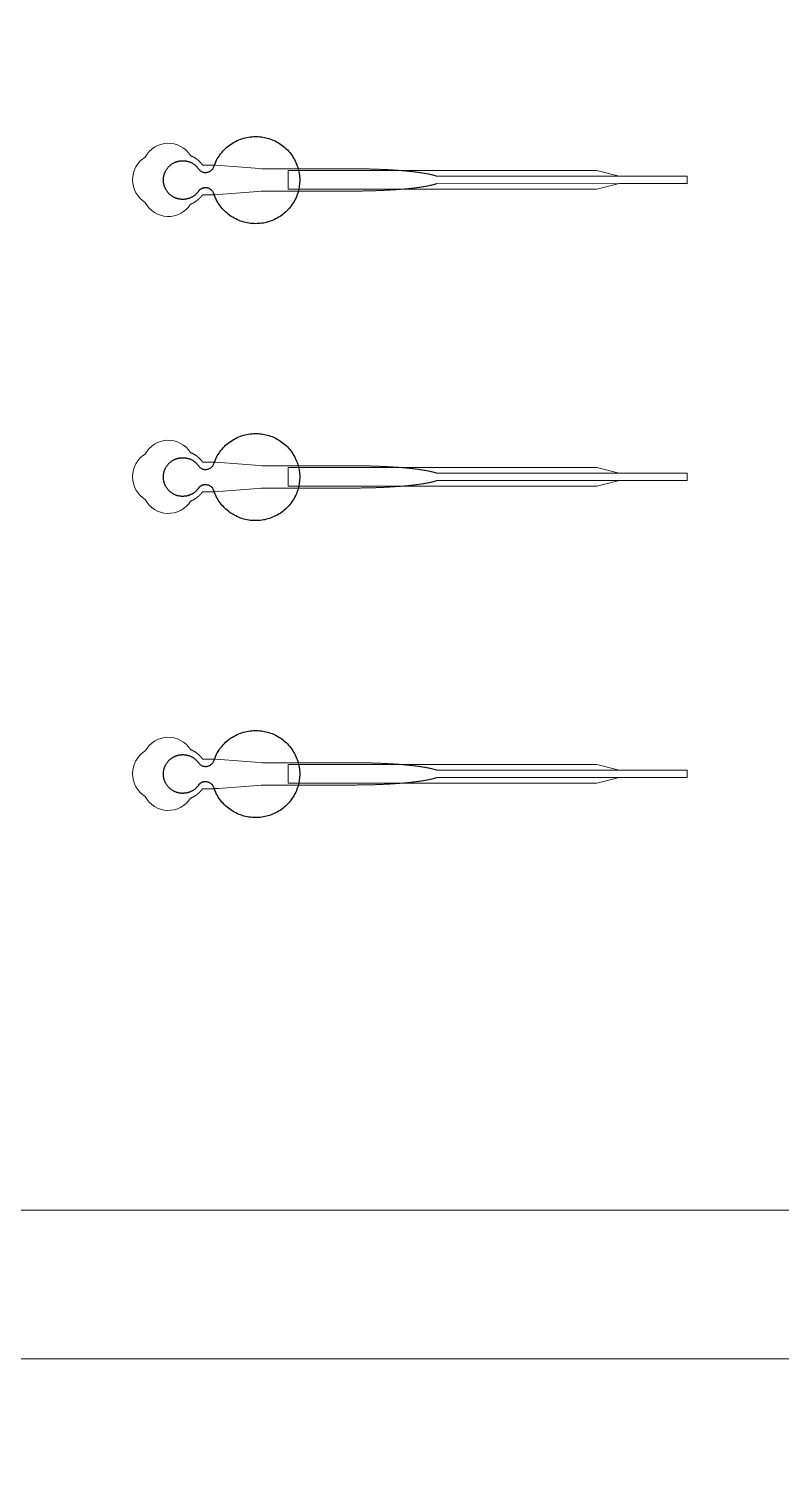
# Model space of a CAD drawing. Header units: inches. Extents: x -52997 to 52003, y -52254 to 52746.
# Drawn here: x 16729 to 21799, y -20643 to -10988 of the extents above; entities that cross this region are included whole.
import ezdxf

# ---------------------------------------------------------------- set-up
doc = ezdxf.new("R2010")
doc.units = ezdxf.units.IN
doc.header["$MEASUREMENT"] = 0
doc.layers.add('1', color=1, linetype='Continuous')
doc.layers.add('2', color=140, linetype='Continuous', lineweight=0)
doc.layers.add('3', color=90, linetype='Continuous', lineweight=0)

msp = doc.modelspace()

# ---------------------------------------------------------------- linework, layer by layer
at = {"layer": '1'}
for points in [[(-16283.4, -47485.7), (0, -47485.7), (16283.4, -47485.7, 5.999107)], [(-16250, -47285.7), (0, -47285.7), (16250, -47285.7, 5.986812)], [(-13685.8, -45485.7), (0, -45485.7), (13685.8, -45485.7, 6.794322)]]:
    msp.add_lwpolyline(points, format="xyb", close=True, dxfattribs=at)
msp.add_circle((-497.2, 245.8), 52500, dxfattribs=at)
for points in [[(17876.2, -12078.6), (17898.4, -12055.5), (17930.1, -12060.7), (17961.7, -12065.9), (17975.3, -12094.9), (18050.8, -12335.8), (18302.8, -12298.1), (18554.8, -12260.4), (18554.9, -12008.3), (18555, -11756.1), (18303.1, -11718.2), (18051.1, -11680.3), (17975.4, -11921.1), (17962.2, -11949.6), (17931.4, -11955.3), (17900.5, -11961.1), (17877.9, -11939.3), (17826.6, -11855.9), (17732.2, -11882), (17637.8, -11908.1), (17636.6, -12006), (17635.4, -12104), (17729.1, -12132.4), (17822.9, -12160.8), (17876.2, -12078.6)], [(17876.2, -14078.6), (17898.4, -14055.5), (17930.1, -14060.7), (17961.7, -14065.9), (17975.3, -14094.9), (18050.8, -14335.8), (18302.8, -14298.1), (18554.8, -14260.4), (18554.9, -14008.3), (18555, -13756.1), (18303.1, -13718.2), (18051.1, -13680.3), (17975.4, -13921.1), (17962.2, -13949.6), (17931.4, -13955.3), (17900.5, -13961.1), (17877.9, -13939.3), (17826.6, -13855.9), (17732.2, -13882), (17637.8, -13908.1), (17636.6, -14006), (17635.4, -14104), (17729.1, -14132.4), (17822.9, -14160.8), (17876.2, -14078.6)], [(17876.2, -16078.6), (17898.4, -16055.5), (17930.1, -16060.7), (17961.7, -16065.9), (17975.3, -16094.9), (18050.8, -16335.8), (18302.8, -16298.1), (18554.8, -16260.4), (18554.9, -16008.3), (18555, -15756.1), (18303.1, -15718.2), (18051.1, -15680.3), (17975.4, -15921.1), (17962.2, -15949.6), (17931.4, -15955.3), (17900.5, -15961.1), (17877.9, -15939.3), (17826.6, -15855.9), (17732.2, -15882), (17637.8, -15908.1), (17636.6, -16006), (17635.4, -16104), (17729.1, -16132.4), (17822.9, -16160.8), (17876.2, -16078.6)]]:
    msp.add_rational_spline(points, [1, 0.884783429184, 1, 0.884783429184, 1, 0.758252289935, 1, 0.758252289935, 1, 0.758252289935, 1, 0.758252289935, 1, 0.888941908896, 1, 0.888941908896, 1, 0.79946124759, 1, 0.79946124759, 1, 0.79946124759, 1, 0.79946124759, 1], degree=2, knots=[0, 0, 0, 0.969535, 0.969535, 1.939069, 1.939069, 3.359405, 3.359405, 4.779741, 4.779741, 6.200078, 6.200078, 7.620414, 7.620414, 8.571947, 8.571947, 9.52348, 9.52348, 10.812277, 10.812277, 12.101074, 12.101074, 13.389871, 13.389871, 14.678668, 14.678668, 14.678668], dxfattribs=at)
at = {"layer": '2'}
for points in [[(-16283.4, -47485.7), (0, -47485.7), (16283.4, -47485.7, 5.999107)], [(-16250, -47285.7), (0, -47285.7), (16250, -47285.7, 5.986812)], [(-13685.8, -45485.7), (0, -45485.7), (13685.8, -45485.7, 6.794322)], [(17819, -12170.4), (17819.3, -12170.3), (17820.2, -12170), (17821, -12169.7), (17821.8, -12169.3), (17822.7, -12169), (17823.5, -12168.6), (17824.4, -12168.3), (17825.2, -12167.9), (17826.1, -12167.5), (17826.9, -12167.2), (17827.8, -12166.8), (17828.7, -12166.4), (17829.5, -12166), (17830.4, -12165.6), (17831.2, -12165.2), (17832.1, -12164.8), (17832.9, -12164.4), (17833.8, -12163.9), (17834.7, -12163.5), (17835.5, -12163.1), (17836.4, -12162.6), (17837.2, -12162.2), (17838.1, -12161.7), (17838.9, -12161.3), (17839.8, -12160.8), (17840.7, -12160.3), (17841.5, -12159.9), (17842.4, -12159.4), (17843.2, -12158.9), (17844.1, -12158.4), (17844.9, -12157.9), (17845.8, -12157.4), (17846.6, -12156.9), (17847.5, -12156.4), (17848.3, -12155.8), (17849.2, -12155.3), (17850, -12154.8), (17850.9, -12154.2), (17851.7, -12153.7), (17852.6, -12153.1), (17853.4, -12152.6), (17854.2, -12152), (17855.1, -12151.4), (17855.9, -12150.9), (17856.7, -12150.3), (17857.6, -12149.7), (17858.4, -12149.1), (17859.2, -12148.5), (17860, -12147.9), (17860.9, -12147.3), (17861.7, -12146.7), (17862.5, -12146.1), (17863.3, -12145.5), (17864.1, -12144.8), (17864.9, -12144.2), (17865.7, -12143.6), (17866.5, -12142.9), (17867.3, -12142.3), (17868.1, -12141.7), (17868.9, -12141), (17869.7, -12140.4), (17870.5, -12139.7), (17871.2, -12139), (17872, -12138.4), (17872.8, -12137.7), (17873.5, -12137), (17874.3, -12136.3), (17875.1, -12135.7), (17875.8, -12135), (17876.6, -12134.3), (17877.3, -12133.6), (17878, -12132.9), (17878.8, -12132.2), (17879.5, -12131.5), (17880.2, -12130.8), (17880.9, -12130.1), (17881.7, -12129.3), (17882.4, -12128.6), (17883.1, -12127.9), (17883.8, -12127.2), (17884.5, -12126.4), (17885.2, -12125.7), (17885.8, -12125), (17886.5, -12124.3), (17887.2, -12123.5), (17887.9, -12122.8), (17888.5, -12122), (17889.2, -12121.3), (17889.8, -12120.5), (17890.5, -12119.8), (17891.1, -12119), (17891.7, -12118.3), (17892.4, -12117.5), (17893, -12116.8), (17893.6, -12116), (17894.2, -12115.3), (17894.8, -12114.5), (17895.4, -12113.7), (17896, -12113), (17896.6, -12112.2), (17897.2, -12111.4), (17897.7, -12110.7), (17898.3, -12109.9), (17898.9, -12109.1), (17899.4, -12108.4), (17900, -12107.6), (17900.5, -12106.8), (17944.1, -12106.8), (17965.9, -12106.8), (17976.8, -12106.8), (17979.5, -12106.8), (17980.9, -12106.8), (17980.9, -12106.8), (17980.9, -12106.8), (17980.9, -12106.8), (17980.9, -12106.8), (17981, -12106.8), (17981.1, -12106.8), (17981.4, -12106.8), (17982.1, -12106.7), (17983.5, -12106.6), (17986.2, -12106.4), (18008.3, -12104.7), (18185, -12091.2), (18273.3, -12084.4), (18295.4, -12082.7), (18306.4, -12081.9), (18306.7, -12081.8), (18306.8, -12081.8), (18306.9, -12081.8), (18306.9, -12081.8), (18307, -12081.8), (18307.4, -12081.8), (18567.9, -12081.8), (18574.2, -12081.8), (18586.7, -12081.8), (18687.2, -12081.8), (18888.3, -12081.8), (18900.8, -12081.8), (18907.1, -12081.8), (18910.2, -12081.8), (18911.8, -12081.8), (18912.2, -12081.8), (18912.4, -12081.8), (18912.5, -12081.8), (18912.6, -12081.8), (18912.6, -12081.8), (18912.6, -12081.8), (18913.2, -12081.8), (18917.8, -12081.8), (18922.4, -12081.8), (18927, -12081.8), (18931.6, -12081.8), (18936.3, -12081.8), (18940.9, -12081.7), (18945.6, -12081.7), (18950.3, -12081.7), (18954.9, -12081.6), (18959.6, -12081.6), (18964.4, -12081.6), (18969.1, -12081.5), (18973.8, -12081.4), (18978.6, -12081.4), (18983.3, -12081.3), (18988.1, -12081.2), (18992.8, -12081.2), (18997.6, -12081.1), (19002.4, -12081), (19007.2, -12080.9), (19012, -12080.8), (19016.8, -12080.7), (19021.6, -12080.6), (19026.4, -12080.5), (19031.2, -12080.3), (19036, -12080.2), (19040.9, -12080.1), (19045.7, -12080), (19050.5, -12079.8), (19055.4, -12079.7), (19060.2, -12079.5), (19065, -12079.4), (19069.8, -12079.2), (19074.7, -12079), (19079.5, -12078.9), (19084.3, -12078.7), (19089.2, -12078.5), (19094, -12078.3), (19098.8, -12078.1), (19103.6, -12077.9), (19108.5, -12077.7), (19113.3, -12077.5), (19118.1, -12077.3), (19122.9, -12077.1), (19127.7, -12076.8), (19132.4, -12076.6), (19137.2, -12076.4), (19142, -12076.1), (19146.8, -12075.9), (19151.5, -12075.6), (19156.2, -12075.4), (19161, -12075.1), (19165.7, -12074.8), (19170.4, -12074.6), (19175.1, -12074.3), (19179.8, -12074), (19184.4, -12073.7), (19189.1, -12073.4), (19193.7, -12073.1), (19198.4, -12072.8), (19203, -12072.5), (19207.6, -12072.1), (19212.1, -12071.8), (19214.4, -12071.6), (19216.7, -12071.5), (19219, -12071.3), (19221.2, -12071.1), (19223.5, -12071), (19225.7, -12070.8), (19228, -12070.6), (19230.2, -12070.5), (19232.5, -12070.3), (19234.7, -12070.1), (19236.9, -12069.9), (19239.2, -12069.7), (19241.4, -12069.6), (19243.6, -12069.4), (19245.8, -12069.2), (19248, -12069), (19250.2, -12068.8), (19252.4, -12068.6), (19254.6, -12068.5), (19256.8, -12068.3), (19258.9, -12068.1), (19261.1, -12067.9), (19263.3, -12067.7), (19265.4, -12067.5), (19267.6, -12067.3), (19269.7, -12067.1), (19271.9, -12066.9), (19274, -12066.7), (19276.1, -12066.5), (19278.2, -12066.3), (19280.4, -12066.1), (19282.5, -12065.9), (19284.6, -12065.7), (19286.6, -12065.5), (19288.7, -12065.3), (19290.8, -12065.1), (19292.9, -12064.8), (19294.9, -12064.6), (19297, -12064.4), (19299.1, -12064.2), (19301.1, -12064), (19303.1, -12063.8), (19305.2, -12063.5), (19307.2, -12063.3), (19309.2, -12063.1), (19311.2, -12062.9), (19313.2, -12062.7), (19315.2, -12062.4), (19317.2, -12062.2), (19319.1, -12062), (19321.1, -12061.8), (19323, -12061.5), (19325, -12061.3), (19326.9, -12061.1), (19328.9, -12060.8), (19330.8, -12060.6), (19332.7, -12060.4), (19334.6, -12060.1), (19336.5, -12059.9), (19338.4, -12059.7), (19340.3, -12059.4), (19342.2, -12059.2), (19344, -12058.9), (19345.9, -12058.7), (19347.7, -12058.5), (19349.6, -12058.2), (19351.4, -12058), (19353.2, -12057.7), (19355, -12057.5), (19356.8, -12057.2), (19358.6, -12057), (19360.4, -12056.7), (19362.2, -12056.5), (19364, -12056.2), (19365.7, -12056), (19367.5, -12055.7), (19369.2, -12055.5), (19370.9, -12055.2), (19372.7, -12055), (19374.4, -12054.7), (19376.1, -12054.5), (19377.8, -12054.2), (19379.4, -12053.9), (19381.1, -12053.7), (19382.8, -12053.4), (19384.4, -12053.2), (19386.1, -12052.9), (19387.7, -12052.6), (19389.3, -12052.4), (19390.9, -12052.1), (19392.5, -12051.8), (19394.1, -12051.6), (19395.7, -12051.3), (19397.3, -12051), (19398.9, -12050.8), (19400.4, -12050.5), (19402, -12050.2), (19403.5, -12050), (19405, -12049.7), (19406.5, -12049.4), (19408, -12049.1), (19409.5, -12048.9), (19411, -12048.6), (19412.5, -12048.3), (19413.9, -12048), (19415.4, -12047.8), (19416.8, -12047.5), (19418.2, -12047.2), (19419.7, -12046.9), (19421.1, -12046.6), (19422.5, -12046.4), (19423.9, -12046.1), (19425.2, -12045.8), (19426.6, -12045.5), (19428, -12045.2), (19429.3, -12044.9), (19430.6, -12044.7), (19432, -12044.4), (19433.3, -12044.1), (19434.6, -12043.8), (19435.9, -12043.5), (19437.1, -12043.2), (19438.4, -12043), (19439.7, -12042.7), (19440.9, -12042.4), (19442.2, -12042.1), (19443.4, -12041.8), (19444.6, -12041.5), (19445.8, -12041.2), (19447, -12040.9), (19448.2, -12040.6), (19449.3, -12040.3), (19450.5, -12040.1), (19451.6, -12039.8), (19452.8, -12039.5), (19453.9, -12039.2), (19455, -12038.9), (19456.1, -12038.6), (19457.2, -12038.3), (19458.3, -12038), (19459.4, -12037.7), (19460.4, -12037.4), (19461.5, -12037.1), (19462.5, -12036.8), (19463.6, -12036.5), (19464.6, -12036.2), (19465.6, -12035.9), (19466.6, -12035.6), (19467.6, -12035.3), (19468.5, -12035), (19469.5, -12034.7), (19470.4, -12034.4), (19471.4, -12034.1), (19472.3, -12033.8), (19473.2, -12033.5), (19474.1, -12033.2), (19475, -12032.9), (19475.9, -12032.6), (19476.8, -12032.3), (19478.2, -12031.9), (21163.8, -12032), (21163.8, -11981.8), (19478.3, -11981.8), (19478, -11981.7), (19477.1, -11981.4), (19476.3, -11981.1), (19475.4, -11980.8), (19474.5, -11980.5), (19473.6, -11980.2), (19472.7, -11979.9), (19471.7, -11979.6), (19470.8, -11979.3), (19469.8, -11979), (19468.9, -11978.7), (19467.9, -11978.4), (19466.9, -11978.1), (19465.9, -11977.8), (19464.9, -11977.5), (19463.9, -11977.2), (19462.9, -11976.9), (19461.8, -11976.6), (19460.8, -11976.3), (19459.7, -11976.1), (19458.7, -11975.8), (19457.6, -11975.5), (19456.5, -11975.2), (19455.4, -11974.9), (19454.3, -11974.6), (19453.1, -11974.3), (19452, -11974), (19450.9, -11973.7), (19449.7, -11973.4), (19448.5, -11973.1), (19447.3, -11972.8), (19446.2, -11972.5), (19444.9, -11972.2), (19443.7, -11971.9), (19442.5, -11971.7), (19441.3, -11971.4), (19440, -11971.1), (19438.8, -11970.8), (19437.5, -11970.5), (19436.2, -11970.2), (19434.9, -11969.9), (19433.6, -11969.6), (19432.3, -11969.4), (19431, -11969.1), (19429.7, -11968.8), (19428.3, -11968.5), (19427, -11968.2), (19425.6, -11967.9), (19424.2, -11967.7), (19422.8, -11967.4), (19421.4, -11967.1), (19420, -11966.8), (19418.6, -11966.5), (19417.2, -11966.3), (19415.7, -11966), (19414.3, -11965.7), (19412.8, -11965.4), (19411.4, -11965.1), (19409.9, -11964.9), (19408.4, -11964.6), (19406.9, -11964.3), (19405.4, -11964), (19403.8, -11963.8), (19402.3, -11963.5), (19400.8, -11963.2), (19399.2, -11963), (19397.7, -11962.7), (19396.1, -11962.4), (19394.5, -11962.2), (19392.9, -11961.9), (19391.3, -11961.6), (19389.7, -11961.4), (19388.1, -11961.1), (19386.4, -11960.8), (19384.8, -11960.6), (19383.1, -11960.3), (19381.5, -11960), (19379.8, -11959.8), (19378.1, -11959.5), (19376.4, -11959.3), (19374.7, -11959), (19373, -11958.7), (19371.3, -11958.5), (19369.6, -11958.2), (19367.8, -11958), (19366.1, -11957.7), (19364.3, -11957.5), (19362.6, -11957.2), (19360.8, -11957), (19359, -11956.7), (19357.2, -11956.5), (19355.4, -11956.2), (19353.6, -11956), (19351.8, -11955.7), (19349.9, -11955.5), (19348.1, -11955.2), (19346.3, -11955), (19344.4, -11954.8), (19342.5, -11954.5), (19340.7, -11954.3), (19338.8, -11954), (19336.9, -11953.8), (19335, -11953.6), (19333.1, -11953.3), (19331.2, -11953.1), (19329.3, -11952.9), (19327.3, -11952.6), (19325.4, -11952.4), (19323.4, -11952.2), (19321.5, -11951.9), (19319.5, -11951.7), (19317.6, -11951.5), (19315.6, -11951.3), (19313.6, -11951), (19311.6, -11950.8), (19309.6, -11950.6), (19307.6, -11950.4), (19305.6, -11950.2), (19303.6, -11949.9), (19301.5, -11949.7), (19299.5, -11949.5), (19297.4, -11949.3), (19295.4, -11949.1), (19293.3, -11948.9), (19291.3, -11948.7), (19289.2, -11948.4), (19287.1, -11948.2), (19285, -11948), (19282.9, -11947.8), (19280.8, -11947.6), (19278.7, -11947.4), (19276.6, -11947.2), (19274.5, -11947), (19272.3, -11946.8), (19270.2, -11946.6), (19268.1, -11946.4), (19265.9, -11946.2), (19263.8, -11946), (19261.6, -11945.8), (19259.5, -11945.6), (19257.3, -11945.4), (19255.1, -11945.3), (19252.9, -11945.1), (19250.7, -11944.9), (19248.5, -11944.7), (19246.3, -11944.5), (19244.1, -11944.3), (19241.9, -11944.1), (19239.7, -11944), (19237.5, -11943.8), (19235.3, -11943.6), (19233, -11943.4), (19230.8, -11943.2), (19228.6, -11943.1), (19226.3, -11942.9), (19224.1, -11942.7), (19221.8, -11942.6), (19219.6, -11942.4), (19217.3, -11942.2), (19215, -11942.1), (19210.5, -11941.7), (19205.9, -11941.4), (19201.3, -11941.1), (19196.7, -11940.8), (19192.1, -11940.5), (19187.5, -11940.2), (19182.8, -11939.9), (19178.2, -11939.6), (19173.5, -11939.3), (19168.8, -11939), (19164.1, -11938.7), (19159.4, -11938.5), (19154.7, -11938.2), (19150, -11937.9), (19145.2, -11937.7), (19140.5, -11937.5), (19135.7, -11937.2), (19131, -11937), (19126.2, -11936.7), (19121.4, -11936.5), (19116.6, -11936.3), (19111.9, -11936.1), (19107.1, -11935.9), (19102.3, -11935.7), (19097.5, -11935.5), (19092.7, -11935.3), (19087.9, -11935.1), (19083.1, -11934.9), (19078.2, -11934.7), (19073.4, -11934.6), (19068.6, -11934.4), (19063.8, -11934.3), (19059, -11934.1), (19054.2, -11933.9), (19049.4, -11933.8), (19044.6, -11933.7), (19039.8, -11933.5), (19035, -11933.4), (19030.2, -11933.3), (19025.4, -11933.2), (19020.6, -11933.1), (19015.9, -11932.9), (19011.1, -11932.8), (19006.3, -11932.8), (19001.6, -11932.7), (18996.8, -11932.6), (18992.1, -11932.5), (18987.3, -11932.4), (18982.6, -11932.3), (18977.9, -11932.3), (18973.2, -11932.2), (18968.5, -11932.2), (18963.8, -11932.1), (18959.1, -11932.1), (18954.4, -11932), (18949.8, -11932), (18945.1, -11931.9), (18940.5, -11931.9), (18935.9, -11931.9), (18931.2, -11931.9), (18926.6, -11931.9), (18924.4, -11931.8), (18923.8, -11931.8), (18923.5, -11931.8), (18923.4, -11931.8), (18923.2, -11931.8), (18921.6, -11931.8), (18915.2, -11931.8), (18902.4, -11931.8), (18851.5, -11931.8), (18647.5, -11931.8), (18596.5, -11931.8), (18571, -11931.8), (18564.7, -11931.8), (18563.1, -11931.8), (18307.3, -11931.8), (18306.9, -11931.8), (18306.9, -11931.8), (18306.8, -11931.8), (18306.8, -11931.8), (18306.7, -11931.8), (18306.4, -11931.8), (18305, -11931.7), (18299.5, -11931.3), (18255.3, -11927.9), (18167, -11921.1), (17990.3, -11907.6), (17984.8, -11907.1), (17982, -11906.9), (17981.4, -11906.9), (17981, -11906.8), (17981, -11906.8), (17980.9, -11906.8), (17980.9, -11906.8), (17980.9, -11906.8), (17980.9, -11906.8), (17980.9, -11906.8), (17980.5, -11906.8), (17977.8, -11906.8), (17972.4, -11906.8), (17961.5, -11906.8), (17939.7, -11906.8), (17917.9, -11906.8), (17907, -11906.8), (17901.5, -11906.8), (17900.8, -11906.8), (17900.7, -11906.8), (17900.6, -11906.8), (17900.5, -11906.8), (17900.5, -11906.8), (17900.5, -11906.8), (17900.5, -11906.8), (17900.1, -11906.2), (17899.3, -11905.1), (17898.5, -11904), (17897.7, -11902.9), (17896.8, -11901.8), (17896, -11900.6), (17895.1, -11899.5), (17894.3, -11898.4), (17893.4, -11897.3), (17892.5, -11896.2), (17891.5, -11895.1), (17890.6, -11894), (17889.7, -11892.9), (17888.7, -11891.8), (17887.8, -11890.7), (17886.8, -11889.6), (17885.8, -11888.5), (17884.8, -11887.5), (17883.8, -11886.4), (17882.8, -11885.3), (17881.7, -11884.3), (17880.7, -11883.2), (17879.6, -11882.2), (17878.5, -11881.1), (17877.4, -11880.1), (17876.3, -11879), (17875.2, -11878), (17874.1, -11877), (17873, -11876), (17871.8, -11875), (17870.7, -11874), (17869.5, -11873), (17868.3, -11872), (17867.1, -11871), (17865.9, -11870.1), (17864.7, -11869.1), (17863.5, -11868.2), (17862.3, -11867.2), (17861, -11866.3), (17859.8, -11865.4), (17858.5, -11864.5), (17857.3, -11863.6), (17856, -11862.7), (17854.7, -11861.8), (17853.4, -11861), (17852.1, -11860.1), (17850.8, -11859.3), (17849.5, -11858.4), (17848.1, -11857.6), (17846.8, -11856.8), (17845.5, -11856), (17844.1, -11855.2), (17842.8, -11854.4), (17841.4, -11853.6), (17840, -11852.9), (17838.6, -11852.1), (17837.3, -11851.4), (17835.9, -11850.7), (17834.5, -11850), (17833.1, -11849.3), (17831.7, -11848.6), (17830.3, -11848), (17828.8, -11847.3), (17827.4, -11846.7), (17826, -11846.1), (17824.6, -11845.5), (17823.1, -11844.9), (17821.7, -11844.3), (17820.3, -11843.7), (17819.1, -11843.2, 0.576044), (17514.5, -11852.6, 0.560065), (17514.5, -12159.1, 0.578435)], [(17819, -14170.4), (17819.3, -14170.3), (17820.2, -14170), (17821, -14169.7), (17821.8, -14169.3), (17822.7, -14169), (17823.5, -14168.6), (17824.4, -14168.3), (17825.2, -14167.9), (17826.1, -14167.5), (17826.9, -14167.2), (17827.8, -14166.8), (17828.7, -14166.4), (17829.5, -14166), (17830.4, -14165.6), (17831.2, -14165.2), (17832.1, -14164.8), (17832.9, -14164.4), (17833.8, -14163.9), (17834.7, -14163.5), (17835.5, -14163.1), (17836.4, -14162.6), (17837.2, -14162.2), (17838.1, -14161.7), (17838.9, -14161.3), (17839.8, -14160.8), (17840.7, -14160.3), (17841.5, -14159.9), (17842.4, -14159.4), (17843.2, -14158.9), (17844.1, -14158.4), (17844.9, -14157.9), (17845.8, -14157.4), (17846.6, -14156.9), (17847.5, -14156.4), (17848.3, -14155.8), (17849.2, -14155.3), (17850, -14154.8), (17850.9, -14154.2), (17851.7, -14153.7), (17852.6, -14153.1), (17853.4, -14152.6), (17854.2, -14152), (17855.1, -14151.4), (17855.9, -14150.9), (17856.7, -14150.3), (17857.6, -14149.7), (17858.4, -14149.1), (17859.2, -14148.5), (17860, -14147.9), (17860.9, -14147.3), (17861.7, -14146.7), (17862.5, -14146.1), (17863.3, -14145.5), (17864.1, -14144.8), (17864.9, -14144.2), (17865.7, -14143.6), (17866.5, -14142.9), (17867.3, -14142.3), (17868.1, -14141.7), (17868.9, -14141), (17869.7, -14140.4), (17870.5, -14139.7), (17871.2, -14139), (17872, -14138.4), (17872.8, -14137.7), (17873.5, -14137), (17874.3, -14136.3), (17875.1, -14135.7), (17875.8, -14135), (17876.6, -14134.3), (17877.3, -14133.6), (17878, -14132.9), (17878.8, -14132.2), (17879.5, -14131.5), (17880.2, -14130.8), (17880.9, -14130.1), (17881.7, -14129.3), (17882.4, -14128.6), (17883.1, -14127.9), (17883.8, -14127.2), (17884.5, -14126.4), (17885.2, -14125.7), (17885.8, -14125), (17886.5, -14124.3), (17887.2, -14123.5), (17887.9, -14122.8), (17888.5, -14122), (17889.2, -14121.3), (17889.8, -14120.5), (17890.5, -14119.8), (17891.1, -14119), (17891.7, -14118.3), (17892.4, -14117.5), (17893, -14116.8), (17893.6, -14116), (17894.2, -14115.3), (17894.8, -14114.5), (17895.4, -14113.7), (17896, -14113), (17896.6, -14112.2), (17897.2, -14111.4), (17897.7, -14110.7), (17898.3, -14109.9), (17898.9, -14109.1), (17899.4, -14108.4), (17900, -14107.6), (17900.5, -14106.8), (17944.1, -14106.8), (17965.9, -14106.8), (17976.8, -14106.8), (17979.5, -14106.8), (17980.9, -14106.8), (17980.9, -14106.8), (17980.9, -14106.8), (17980.9, -14106.8), (17980.9, -14106.8), (17981, -14106.8), (17981.1, -14106.8), (17981.4, -14106.8), (17982.1, -14106.7), (17983.5, -14106.6), (17986.2, -14106.4), (18008.3, -14104.7), (18185, -14091.2), (18273.3, -14084.4), (18295.4, -14082.7), (18306.4, -14081.9), (18306.7, -14081.8), (18306.8, -14081.8), (18306.9, -14081.8), (18306.9, -14081.8), (18307, -14081.8), (18307.4, -14081.8), (18567.9, -14081.8), (18574.2, -14081.8), (18586.7, -14081.8), (18687.2, -14081.8), (18888.3, -14081.8), (18900.8, -14081.8), (18907.1, -14081.8), (18910.2, -14081.8), (18911.8, -14081.8), (18912.2, -14081.8), (18912.4, -14081.8), (18912.5, -14081.8), (18912.6, -14081.8), (18912.6, -14081.8), (18912.6, -14081.8), (18913.2, -14081.8), (18917.8, -14081.8), (18922.4, -14081.8), (18927, -14081.8), (18931.6, -14081.8), (18936.3, -14081.8), (18940.9, -14081.7), (18945.6, -14081.7), (18950.3, -14081.7), (18954.9, -14081.6), (18959.6, -14081.6), (18964.4, -14081.6), (18969.1, -14081.5), (18973.8, -14081.4), (18978.6, -14081.4), (18983.3, -14081.3), (18988.1, -14081.2), (18992.8, -14081.2), (18997.6, -14081.1), (19002.4, -14081), (19007.2, -14080.9), (19012, -14080.8), (19016.8, -14080.7), (19021.6, -14080.6), (19026.4, -14080.5), (19031.2, -14080.3), (19036, -14080.2), (19040.9, -14080.1), (19045.7, -14080), (19050.5, -14079.8), (19055.4, -14079.7), (19060.2, -14079.5), (19065, -14079.4), (19069.8, -14079.2), (19074.7, -14079), (19079.5, -14078.9), (19084.3, -14078.7), (19089.2, -14078.5), (19094, -14078.3), (19098.8, -14078.1), (19103.6, -14077.9), (19108.5, -14077.7), (19113.3, -14077.5), (19118.1, -14077.3), (19122.9, -14077.1), (19127.7, -14076.8), (19132.4, -14076.6), (19137.2, -14076.4), (19142, -14076.1), (19146.8, -14075.9), (19151.5, -14075.6), (19156.2, -14075.4), (19161, -14075.1), (19165.7, -14074.8), (19170.4, -14074.6), (19175.1, -14074.3), (19179.8, -14074), (19184.4, -14073.7), (19189.1, -14073.4), (19193.7, -14073.1), (19198.4, -14072.8), (19203, -14072.5), (19207.6, -14072.1), (19212.1, -14071.8), (19214.4, -14071.6), (19216.7, -14071.5), (19219, -14071.3), (19221.2, -14071.1), (19223.5, -14071), (19225.7, -14070.8), (19228, -14070.6), (19230.2, -14070.5), (19232.5, -14070.3), (19234.7, -14070.1), (19236.9, -14069.9), (19239.2, -14069.7), (19241.4, -14069.6), (19243.6, -14069.4), (19245.8, -14069.2), (19248, -14069), (19250.2, -14068.8), (19252.4, -14068.6), (19254.6, -14068.5), (19256.8, -14068.3), (19258.9, -14068.1), (19261.1, -14067.9), (19263.3, -14067.7), (19265.4, -14067.5), (19267.6, -14067.3), (19269.7, -14067.1), (19271.9, -14066.9), (19274, -14066.7), (19276.1, -14066.5), (19278.2, -14066.3), (19280.4, -14066.1), (19282.5, -14065.9), (19284.6, -14065.7), (19286.6, -14065.5), (19288.7, -14065.3), (19290.8, -14065.1), (19292.9, -14064.8), (19294.9, -14064.6), (19297, -14064.4), (19299.1, -14064.2), (19301.1, -14064), (19303.1, -14063.8), (19305.2, -14063.5), (19307.2, -14063.3), (19309.2, -14063.1), (19311.2, -14062.9), (19313.2, -14062.7), (19315.2, -14062.4), (19317.2, -14062.2), (19319.1, -14062), (19321.1, -14061.8), (19323, -14061.5), (19325, -14061.3), (19326.9, -14061.1), (19328.9, -14060.8), (19330.8, -14060.6), (19332.7, -14060.4), (19334.6, -14060.1), (19336.5, -14059.9), (19338.4, -14059.7), (19340.3, -14059.4), (19342.2, -14059.2), (19344, -14058.9), (19345.9, -14058.7), (19347.7, -14058.5), (19349.6, -14058.2), (19351.4, -14058), (19353.2, -14057.7), (19355, -14057.5), (19356.8, -14057.2), (19358.6, -14057), (19360.4, -14056.7), (19362.2, -14056.5), (19364, -14056.2), (19365.7, -14056), (19367.5, -14055.7), (19369.2, -14055.5), (19370.9, -14055.2), (19372.7, -14055), (19374.4, -14054.7), (19376.1, -14054.5), (19377.8, -14054.2), (19379.4, -14053.9), (19381.1, -14053.7), (19382.8, -14053.4), (19384.4, -14053.2), (19386.1, -14052.9), (19387.7, -14052.6), (19389.3, -14052.4), (19390.9, -14052.1), (19392.5, -14051.8), (19394.1, -14051.6), (19395.7, -14051.3), (19397.3, -14051), (19398.9, -14050.8), (19400.4, -14050.5), (19402, -14050.2), (19403.5, -14050), (19405, -14049.7), (19406.5, -14049.4), (19408, -14049.1), (19409.5, -14048.9), (19411, -14048.6), (19412.5, -14048.3), (19413.9, -14048), (19415.4, -14047.8), (19416.8, -14047.5), (19418.2, -14047.2), (19419.7, -14046.9), (19421.1, -14046.6), (19422.5, -14046.4), (19423.9, -14046.1), (19425.2, -14045.8), (19426.6, -14045.5), (19428, -14045.2), (19429.3, -14044.9), (19430.6, -14044.7), (19432, -14044.4), (19433.3, -14044.1), (19434.6, -14043.8), (19435.9, -14043.5), (19437.1, -14043.2), (19438.4, -14043), (19439.7, -14042.7), (19440.9, -14042.4), (19442.2, -14042.1), (19443.4, -14041.8), (19444.6, -14041.5), (19445.8, -14041.2), (19447, -14040.9), (19448.2, -14040.6), (19449.3, -14040.3), (19450.5, -14040.1), (19451.6, -14039.8), (19452.8, -14039.5), (19453.9, -14039.2), (19455, -14038.9), (19456.1, -14038.6), (19457.2, -14038.3), (19458.3, -14038), (19459.4, -14037.7), (19460.4, -14037.4), (19461.5, -14037.1), (19462.5, -14036.8), (19463.6, -14036.5), (19464.6, -14036.2), (19465.6, -14035.9), (19466.6, -14035.6), (19467.6, -14035.3), (19468.5, -14035), (19469.5, -14034.7), (19470.4, -14034.4), (19471.4, -14034.1), (19472.3, -14033.8), (19473.2, -14033.5), (19474.1, -14033.2), (19475, -14032.9), (19475.9, -14032.6), (19476.8, -14032.3), (19478.2, -14031.9), (21163.8, -14032), (21163.8, -13981.8), (19478.3, -13981.8), (19478, -13981.7), (19477.1, -13981.4), (19476.3, -13981.1), (19475.4, -13980.8), (19474.5, -13980.5), (19473.6, -13980.2), (19472.7, -13979.9), (19471.7, -13979.6), (19470.8, -13979.3), (19469.8, -13979), (19468.9, -13978.7), (19467.9, -13978.4), (19466.9, -13978.1), (19465.9, -13977.8), (19464.9, -13977.5), (19463.9, -13977.2), (19462.9, -13976.9), (19461.8, -13976.6), (19460.8, -13976.3), (19459.7, -13976.1), (19458.7, -13975.8), (19457.6, -13975.5), (19456.5, -13975.2), (19455.4, -13974.9), (19454.3, -13974.6), (19453.1, -13974.3), (19452, -13974), (19450.9, -13973.7), (19449.7, -13973.4), (19448.5, -13973.1), (19447.3, -13972.8), (19446.2, -13972.5), (19444.9, -13972.2), (19443.7, -13971.9), (19442.5, -13971.7), (19441.3, -13971.4), (19440, -13971.1), (19438.8, -13970.8), (19437.5, -13970.5), (19436.2, -13970.2), (19434.9, -13969.9), (19433.6, -13969.6), (19432.3, -13969.4), (19431, -13969.1), (19429.7, -13968.8), (19428.3, -13968.5), (19427, -13968.2), (19425.6, -13967.9), (19424.2, -13967.7), (19422.8, -13967.4), (19421.4, -13967.1), (19420, -13966.8), (19418.6, -13966.5), (19417.2, -13966.3), (19415.7, -13966), (19414.3, -13965.7), (19412.8, -13965.4), (19411.4, -13965.1), (19409.9, -13964.9), (19408.4, -13964.6), (19406.9, -13964.3), (19405.4, -13964), (19403.8, -13963.8), (19402.3, -13963.5), (19400.8, -13963.2), (19399.2, -13963), (19397.7, -13962.7), (19396.1, -13962.4), (19394.5, -13962.2), (19392.9, -13961.9), (19391.3, -13961.6), (19389.7, -13961.4), (19388.1, -13961.1), (19386.4, -13960.8), (19384.8, -13960.6), (19383.1, -13960.3), (19381.5, -13960), (19379.8, -13959.8), (19378.1, -13959.5), (19376.4, -13959.3), (19374.7, -13959), (19373, -13958.7), (19371.3, -13958.5), (19369.6, -13958.2), (19367.8, -13958), (19366.1, -13957.7), (19364.3, -13957.5), (19362.6, -13957.2), (19360.8, -13957), (19359, -13956.7), (19357.2, -13956.5), (19355.4, -13956.2), (19353.6, -13956), (19351.8, -13955.7), (19349.9, -13955.5), (19348.1, -13955.2), (19346.3, -13955), (19344.4, -13954.8), (19342.5, -13954.5), (19340.7, -13954.3), (19338.8, -13954), (19336.9, -13953.8), (19335, -13953.6), (19333.1, -13953.3), (19331.2, -13953.1), (19329.3, -13952.9), (19327.3, -13952.6), (19325.4, -13952.4), (19323.4, -13952.2), (19321.5, -13951.9), (19319.5, -13951.7), (19317.6, -13951.5), (19315.6, -13951.3), (19313.6, -13951), (19311.6, -13950.8), (19309.6, -13950.6), (19307.6, -13950.4), (19305.6, -13950.2), (19303.6, -13949.9), (19301.5, -13949.7), (19299.5, -13949.5), (19297.4, -13949.3), (19295.4, -13949.1), (19293.3, -13948.9), (19291.3, -13948.7), (19289.2, -13948.4), (19287.1, -13948.2), (19285, -13948), (19282.9, -13947.8), (19280.8, -13947.6), (19278.7, -13947.4), (19276.6, -13947.2), (19274.5, -13947), (19272.3, -13946.8), (19270.2, -13946.6), (19268.1, -13946.4), (19265.9, -13946.2), (19263.8, -13946), (19261.6, -13945.8), (19259.5, -13945.6), (19257.3, -13945.4), (19255.1, -13945.3), (19252.9, -13945.1), (19250.7, -13944.9), (19248.5, -13944.7), (19246.3, -13944.5), (19244.1, -13944.3), (19241.9, -13944.1), (19239.7, -13944), (19237.5, -13943.8), (19235.3, -13943.6), (19233, -13943.4), (19230.8, -13943.2), (19228.6, -13943.1), (19226.3, -13942.9), (19224.1, -13942.7), (19221.8, -13942.6), (19219.6, -13942.4), (19217.3, -13942.2), (19215, -13942.1), (19210.5, -13941.7), (19205.9, -13941.4), (19201.3, -13941.1), (19196.7, -13940.8), (19192.1, -13940.5), (19187.5, -13940.2), (19182.8, -13939.9), (19178.2, -13939.6), (19173.5, -13939.3), (19168.8, -13939), (19164.1, -13938.7), (19159.4, -13938.5), (19154.7, -13938.2), (19150, -13937.9), (19145.2, -13937.7), (19140.5, -13937.5), (19135.7, -13937.2), (19131, -13937), (19126.2, -13936.7), (19121.4, -13936.5), (19116.6, -13936.3), (19111.9, -13936.1), (19107.1, -13935.9), (19102.3, -13935.7), (19097.5, -13935.5), (19092.7, -13935.3), (19087.9, -13935.1), (19083.1, -13934.9), (19078.2, -13934.7), (19073.4, -13934.6), (19068.6, -13934.4), (19063.8, -13934.3), (19059, -13934.1), (19054.2, -13933.9), (19049.4, -13933.8), (19044.6, -13933.7), (19039.8, -13933.5), (19035, -13933.4), (19030.2, -13933.3), (19025.4, -13933.2), (19020.6, -13933.1), (19015.9, -13932.9), (19011.1, -13932.8), (19006.3, -13932.8), (19001.6, -13932.7), (18996.8, -13932.6), (18992.1, -13932.5), (18987.3, -13932.4), (18982.6, -13932.3), (18977.9, -13932.3), (18973.2, -13932.2), (18968.5, -13932.2), (18963.8, -13932.1), (18959.1, -13932.1), (18954.4, -13932), (18949.8, -13932), (18945.1, -13931.9), (18940.5, -13931.9), (18935.9, -13931.9), (18931.2, -13931.9), (18926.6, -13931.9), (18924.4, -13931.8), (18923.8, -13931.8), (18923.5, -13931.8), (18923.4, -13931.8), (18923.2, -13931.8), (18921.6, -13931.8), (18915.2, -13931.8), (18902.4, -13931.8), (18851.5, -13931.8), (18647.5, -13931.8), (18596.5, -13931.8), (18571, -13931.8), (18564.7, -13931.8), (18563.1, -13931.8), (18307.3, -13931.8), (18306.9, -13931.8), (18306.9, -13931.8), (18306.8, -13931.8), (18306.8, -13931.8), (18306.7, -13931.8), (18306.4, -13931.8), (18305, -13931.7), (18299.5, -13931.3), (18255.3, -13927.9), (18167, -13921.1), (17990.3, -13907.6), (17984.8, -13907.1), (17982, -13906.9), (17981.4, -13906.9), (17981, -13906.8), (17981, -13906.8), (17980.9, -13906.8), (17980.9, -13906.8), (17980.9, -13906.8), (17980.9, -13906.8), (17980.9, -13906.8), (17980.5, -13906.8), (17977.8, -13906.8), (17972.4, -13906.8), (17961.5, -13906.8), (17939.7, -13906.8), (17917.9, -13906.8), (17907, -13906.8), (17901.5, -13906.8), (17900.8, -13906.8), (17900.7, -13906.8), (17900.6, -13906.8), (17900.5, -13906.8), (17900.5, -13906.8), (17900.5, -13906.8), (17900.5, -13906.8), (17900.1, -13906.2), (17899.3, -13905.1), (17898.5, -13904), (17897.7, -13902.9), (17896.8, -13901.8), (17896, -13900.6), (17895.1, -13899.5), (17894.3, -13898.4), (17893.4, -13897.3), (17892.5, -13896.2), (17891.5, -13895.1), (17890.6, -13894), (17889.7, -13892.9), (17888.7, -13891.8), (17887.8, -13890.7), (17886.8, -13889.6), (17885.8, -13888.5), (17884.8, -13887.5), (17883.8, -13886.4), (17882.8, -13885.3), (17881.7, -13884.3), (17880.7, -13883.2), (17879.6, -13882.2), (17878.5, -13881.1), (17877.4, -13880.1), (17876.3, -13879), (17875.2, -13878), (17874.1, -13877), (17873, -13876), (17871.8, -13875), (17870.7, -13874), (17869.5, -13873), (17868.3, -13872), (17867.1, -13871), (17865.9, -13870.1), (17864.7, -13869.1), (17863.5, -13868.2), (17862.3, -13867.2), (17861, -13866.3), (17859.8, -13865.4), (17858.5, -13864.5), (17857.3, -13863.6), (17856, -13862.7), (17854.7, -13861.8), (17853.4, -13861), (17852.1, -13860.1), (17850.8, -13859.3), (17849.5, -13858.4), (17848.1, -13857.6), (17846.8, -13856.8), (17845.5, -13856), (17844.1, -13855.2), (17842.8, -13854.4), (17841.4, -13853.6), (17840, -13852.9), (17838.6, -13852.1), (17837.3, -13851.4), (17835.9, -13850.7), (17834.5, -13850), (17833.1, -13849.3), (17831.7, -13848.6), (17830.3, -13848), (17828.8, -13847.3), (17827.4, -13846.7), (17826, -13846.1), (17824.6, -13845.5), (17823.1, -13844.9), (17821.7, -13844.3), (17820.3, -13843.7), (17819.1, -13843.2, 0.576044), (17514.5, -13852.6, 0.560065), (17514.5, -14159.1, 0.578435)], [(17819, -16170.4), (17819.3, -16170.3), (17820.2, -16170), (17821, -16169.7), (17821.8, -16169.3), (17822.7, -16169), (17823.5, -16168.6), (17824.4, -16168.3), (17825.2, -16167.9), (17826.1, -16167.5), (17826.9, -16167.2), (17827.8, -16166.8), (17828.7, -16166.4), (17829.5, -16166), (17830.4, -16165.6), (17831.2, -16165.2), (17832.1, -16164.8), (17832.9, -16164.4), (17833.8, -16163.9), (17834.7, -16163.5), (17835.5, -16163.1), (17836.4, -16162.6), (17837.2, -16162.2), (17838.1, -16161.7), (17838.9, -16161.3), (17839.8, -16160.8), (17840.7, -16160.3), (17841.5, -16159.9), (17842.4, -16159.4), (17843.2, -16158.9), (17844.1, -16158.4), (17844.9, -16157.9), (17845.8, -16157.4), (17846.6, -16156.9), (17847.5, -16156.4), (17848.3, -16155.8), (17849.2, -16155.3), (17850, -16154.8), (17850.9, -16154.2), (17851.7, -16153.7), (17852.6, -16153.1), (17853.4, -16152.6), (17854.2, -16152), (17855.1, -16151.4), (17855.9, -16150.9), (17856.7, -16150.3), (17857.6, -16149.7), (17858.4, -16149.1), (17859.2, -16148.5), (17860, -16147.9), (17860.9, -16147.3), (17861.7, -16146.7), (17862.5, -16146.1), (17863.3, -16145.5), (17864.1, -16144.8), (17864.9, -16144.2), (17865.7, -16143.6), (17866.5, -16142.9), (17867.3, -16142.3), (17868.1, -16141.7), (17868.9, -16141), (17869.7, -16140.4), (17870.5, -16139.7), (17871.2, -16139), (17872, -16138.4), (17872.8, -16137.7), (17873.5, -16137), (17874.3, -16136.3), (17875.1, -16135.7), (17875.8, -16135), (17876.6, -16134.3), (17877.3, -16133.6), (17878, -16132.9), (17878.8, -16132.2), (17879.5, -16131.5), (17880.2, -16130.8), (17880.9, -16130.1), (17881.7, -16129.3), (17882.4, -16128.6), (17883.1, -16127.9), (17883.8, -16127.2), (17884.5, -16126.4), (17885.2, -16125.7), (17885.8, -16125), (17886.5, -16124.3), (17887.2, -16123.5), (17887.9, -16122.8), (17888.5, -16122), (17889.2, -16121.3), (17889.8, -16120.5), (17890.5, -16119.8), (17891.1, -16119), (17891.7, -16118.3), (17892.4, -16117.5), (17893, -16116.8), (17893.6, -16116), (17894.2, -16115.3), (17894.8, -16114.5), (17895.4, -16113.7), (17896, -16113), (17896.6, -16112.2), (17897.2, -16111.4), (17897.7, -16110.7), (17898.3, -16109.9), (17898.9, -16109.1), (17899.4, -16108.4), (17900, -16107.6), (17900.5, -16106.8), (17944.1, -16106.8), (17965.9, -16106.8), (17976.8, -16106.8), (17979.5, -16106.8), (17980.9, -16106.8), (17980.9, -16106.8), (17980.9, -16106.8), (17980.9, -16106.8), (17980.9, -16106.8), (17981, -16106.8), (17981.1, -16106.8), (17981.4, -16106.8), (17982.1, -16106.7), (17983.5, -16106.6), (17986.2, -16106.4), (18008.3, -16104.7), (18185, -16091.2), (18273.3, -16084.4), (18295.4, -16082.7), (18306.4, -16081.9), (18306.7, -16081.8), (18306.8, -16081.8), (18306.9, -16081.8), (18306.9, -16081.8), (18307, -16081.8), (18307.4, -16081.8), (18567.9, -16081.8), (18574.2, -16081.8), (18586.7, -16081.8), (18687.2, -16081.8), (18888.3, -16081.8), (18900.8, -16081.8), (18907.1, -16081.8), (18910.2, -16081.8), (18911.8, -16081.8), (18912.2, -16081.8), (18912.4, -16081.8), (18912.5, -16081.8), (18912.6, -16081.8), (18912.6, -16081.8), (18912.6, -16081.8), (18913.2, -16081.8), (18917.8, -16081.8), (18922.4, -16081.8), (18927, -16081.8), (18931.6, -16081.8), (18936.3, -16081.8), (18940.9, -16081.7), (18945.6, -16081.7), (18950.3, -16081.7), (18954.9, -16081.6), (18959.6, -16081.6), (18964.4, -16081.6), (18969.1, -16081.5), (18973.8, -16081.4), (18978.6, -16081.4), (18983.3, -16081.3), (18988.1, -16081.2), (18992.8, -16081.2), (18997.6, -16081.1), (19002.4, -16081), (19007.2, -16080.9), (19012, -16080.8), (19016.8, -16080.7), (19021.6, -16080.6), (19026.4, -16080.5), (19031.2, -16080.3), (19036, -16080.2), (19040.9, -16080.1), (19045.7, -16080), (19050.5, -16079.8), (19055.4, -16079.7), (19060.2, -16079.5), (19065, -16079.4), (19069.8, -16079.2), (19074.7, -16079), (19079.5, -16078.9), (19084.3, -16078.7), (19089.2, -16078.5), (19094, -16078.3), (19098.8, -16078.1), (19103.6, -16077.9), (19108.5, -16077.7), (19113.3, -16077.5), (19118.1, -16077.3), (19122.9, -16077.1), (19127.7, -16076.8), (19132.4, -16076.6), (19137.2, -16076.4), (19142, -16076.1), (19146.8, -16075.9), (19151.5, -16075.6), (19156.2, -16075.4), (19161, -16075.1), (19165.7, -16074.8), (19170.4, -16074.6), (19175.1, -16074.3), (19179.8, -16074), (19184.4, -16073.7), (19189.1, -16073.4), (19193.7, -16073.1), (19198.4, -16072.8), (19203, -16072.5), (19207.6, -16072.1), (19212.1, -16071.8), (19214.4, -16071.6), (19216.7, -16071.5), (19219, -16071.3), (19221.2, -16071.1), (19223.5, -16071), (19225.7, -16070.8), (19228, -16070.6), (19230.2, -16070.5), (19232.5, -16070.3), (19234.7, -16070.1), (19236.9, -16069.9), (19239.2, -16069.7), (19241.4, -16069.6), (19243.6, -16069.4), (19245.8, -16069.2), (19248, -16069), (19250.2, -16068.8), (19252.4, -16068.6), (19254.6, -16068.5), (19256.8, -16068.3), (19258.9, -16068.1), (19261.1, -16067.9), (19263.3, -16067.7), (19265.4, -16067.5), (19267.6, -16067.3), (19269.7, -16067.1), (19271.9, -16066.9), (19274, -16066.7), (19276.1, -16066.5), (19278.2, -16066.3), (19280.4, -16066.1), (19282.5, -16065.9), (19284.6, -16065.7), (19286.6, -16065.5), (19288.7, -16065.3), (19290.8, -16065.1), (19292.9, -16064.8), (19294.9, -16064.6), (19297, -16064.4), (19299.1, -16064.2), (19301.1, -16064), (19303.1, -16063.8), (19305.2, -16063.5), (19307.2, -16063.3), (19309.2, -16063.1), (19311.2, -16062.9), (19313.2, -16062.7), (19315.2, -16062.4), (19317.2, -16062.2), (19319.1, -16062), (19321.1, -16061.8), (19323, -16061.5), (19325, -16061.3), (19326.9, -16061.1), (19328.9, -16060.8), (19330.8, -16060.6), (19332.7, -16060.4), (19334.6, -16060.1), (19336.5, -16059.9), (19338.4, -16059.7), (19340.3, -16059.4), (19342.2, -16059.2), (19344, -16058.9), (19345.9, -16058.7), (19347.7, -16058.5), (19349.6, -16058.2), (19351.4, -16058), (19353.2, -16057.7), (19355, -16057.5), (19356.8, -16057.2), (19358.6, -16057), (19360.4, -16056.7), (19362.2, -16056.5), (19364, -16056.2), (19365.7, -16056), (19367.5, -16055.7), (19369.2, -16055.5), (19370.9, -16055.2), (19372.7, -16055), (19374.4, -16054.7), (19376.1, -16054.5), (19377.8, -16054.2), (19379.4, -16053.9), (19381.1, -16053.7), (19382.8, -16053.4), (19384.4, -16053.2), (19386.1, -16052.9), (19387.7, -16052.6), (19389.3, -16052.4), (19390.9, -16052.1), (19392.5, -16051.8), (19394.1, -16051.6), (19395.7, -16051.3), (19397.3, -16051), (19398.9, -16050.8), (19400.4, -16050.5), (19402, -16050.2), (19403.5, -16050), (19405, -16049.7), (19406.5, -16049.4), (19408, -16049.1), (19409.5, -16048.9), (19411, -16048.6), (19412.5, -16048.3), (19413.9, -16048), (19415.4, -16047.8), (19416.8, -16047.5), (19418.2, -16047.2), (19419.7, -16046.9), (19421.1, -16046.6), (19422.5, -16046.4), (19423.9, -16046.1), (19425.2, -16045.8), (19426.6, -16045.5), (19428, -16045.2), (19429.3, -16044.9), (19430.6, -16044.7), (19432, -16044.4), (19433.3, -16044.1), (19434.6, -16043.8), (19435.9, -16043.5), (19437.1, -16043.2), (19438.4, -16043), (19439.7, -16042.7), (19440.9, -16042.4), (19442.2, -16042.1), (19443.4, -16041.8), (19444.6, -16041.5), (19445.8, -16041.2), (19447, -16040.9), (19448.2, -16040.6), (19449.3, -16040.3), (19450.5, -16040.1), (19451.6, -16039.8), (19452.8, -16039.5), (19453.9, -16039.2), (19455, -16038.9), (19456.1, -16038.6), (19457.2, -16038.3), (19458.3, -16038), (19459.4, -16037.7), (19460.4, -16037.4), (19461.5, -16037.1), (19462.5, -16036.8), (19463.6, -16036.5), (19464.6, -16036.2), (19465.6, -16035.9), (19466.6, -16035.6), (19467.6, -16035.3), (19468.5, -16035), (19469.5, -16034.7), (19470.4, -16034.4), (19471.4, -16034.1), (19472.3, -16033.8), (19473.2, -16033.5), (19474.1, -16033.2), (19475, -16032.9), (19475.9, -16032.6), (19476.8, -16032.3), (19478.2, -16031.9), (21163.8, -16032), (21163.8, -15981.8), (19478.3, -15981.8), (19478, -15981.7), (19477.1, -15981.4), (19476.3, -15981.1), (19475.4, -15980.8), (19474.5, -15980.5), (19473.6, -15980.2), (19472.7, -15979.9), (19471.7, -15979.6), (19470.8, -15979.3), (19469.8, -15979), (19468.9, -15978.7), (19467.9, -15978.4), (19466.9, -15978.1), (19465.9, -15977.8), (19464.9, -15977.5), (19463.9, -15977.2), (19462.9, -15976.9), (19461.8, -15976.6), (19460.8, -15976.3), (19459.7, -15976.1), (19458.7, -15975.8), (19457.6, -15975.5), (19456.5, -15975.2), (19455.4, -15974.9), (19454.3, -15974.6), (19453.1, -15974.3), (19452, -15974), (19450.9, -15973.7), (19449.7, -15973.4), (19448.5, -15973.1), (19447.3, -15972.8), (19446.2, -15972.5), (19444.9, -15972.2), (19443.7, -15971.9), (19442.5, -15971.7), (19441.3, -15971.4), (19440, -15971.1), (19438.8, -15970.8), (19437.5, -15970.5), (19436.2, -15970.2), (19434.9, -15969.9), (19433.6, -15969.6), (19432.3, -15969.4), (19431, -15969.1), (19429.7, -15968.8), (19428.3, -15968.5), (19427, -15968.2), (19425.6, -15967.9), (19424.2, -15967.7), (19422.8, -15967.4), (19421.4, -15967.1), (19420, -15966.8), (19418.6, -15966.5), (19417.2, -15966.3), (19415.7, -15966), (19414.3, -15965.7), (19412.8, -15965.4), (19411.4, -15965.1), (19409.9, -15964.9), (19408.4, -15964.6), (19406.9, -15964.3), (19405.4, -15964), (19403.8, -15963.8), (19402.3, -15963.5), (19400.8, -15963.2), (19399.2, -15963), (19397.7, -15962.7), (19396.1, -15962.4), (19394.5, -15962.2), (19392.9, -15961.9), (19391.3, -15961.6), (19389.7, -15961.4), (19388.1, -15961.1), (19386.4, -15960.8), (19384.8, -15960.6), (19383.1, -15960.3), (19381.5, -15960), (19379.8, -15959.8), (19378.1, -15959.5), (19376.4, -15959.3), (19374.7, -15959), (19373, -15958.7), (19371.3, -15958.5), (19369.6, -15958.2), (19367.8, -15958), (19366.1, -15957.7), (19364.3, -15957.5), (19362.6, -15957.2), (19360.8, -15957), (19359, -15956.7), (19357.2, -15956.5), (19355.4, -15956.2), (19353.6, -15956), (19351.8, -15955.7), (19349.9, -15955.5), (19348.1, -15955.2), (19346.3, -15955), (19344.4, -15954.8), (19342.5, -15954.5), (19340.7, -15954.3), (19338.8, -15954), (19336.9, -15953.8), (19335, -15953.6), (19333.1, -15953.3), (19331.2, -15953.1), (19329.3, -15952.9), (19327.3, -15952.6), (19325.4, -15952.4), (19323.4, -15952.2), (19321.5, -15951.9), (19319.5, -15951.7), (19317.6, -15951.5), (19315.6, -15951.3), (19313.6, -15951), (19311.6, -15950.8), (19309.6, -15950.6), (19307.6, -15950.4), (19305.6, -15950.2), (19303.6, -15949.9), (19301.5, -15949.7), (19299.5, -15949.5), (19297.4, -15949.3), (19295.4, -15949.1), (19293.3, -15948.9), (19291.3, -15948.7), (19289.2, -15948.4), (19287.1, -15948.2), (19285, -15948), (19282.9, -15947.8), (19280.8, -15947.6), (19278.7, -15947.4), (19276.6, -15947.2), (19274.5, -15947), (19272.3, -15946.8), (19270.2, -15946.6), (19268.1, -15946.4), (19265.9, -15946.2), (19263.8, -15946), (19261.6, -15945.8), (19259.5, -15945.6), (19257.3, -15945.4), (19255.1, -15945.3), (19252.9, -15945.1), (19250.7, -15944.9), (19248.5, -15944.7), (19246.3, -15944.5), (19244.1, -15944.3), (19241.9, -15944.1), (19239.7, -15944), (19237.5, -15943.8), (19235.3, -15943.6), (19233, -15943.4), (19230.8, -15943.2), (19228.6, -15943.1), (19226.3, -15942.9), (19224.1, -15942.7), (19221.8, -15942.6), (19219.6, -15942.4), (19217.3, -15942.2), (19215, -15942.1), (19210.5, -15941.7), (19205.9, -15941.4), (19201.3, -15941.1), (19196.7, -15940.8), (19192.1, -15940.5), (19187.5, -15940.2), (19182.8, -15939.9), (19178.2, -15939.6), (19173.5, -15939.3), (19168.8, -15939), (19164.1, -15938.7), (19159.4, -15938.5), (19154.7, -15938.2), (19150, -15937.9), (19145.2, -15937.7), (19140.5, -15937.5), (19135.7, -15937.2), (19131, -15937), (19126.2, -15936.7), (19121.4, -15936.5), (19116.6, -15936.3), (19111.9, -15936.1), (19107.1, -15935.9), (19102.3, -15935.7), (19097.5, -15935.5), (19092.7, -15935.3), (19087.9, -15935.1), (19083.1, -15934.9), (19078.2, -15934.7), (19073.4, -15934.6), (19068.6, -15934.4), (19063.8, -15934.3), (19059, -15934.1), (19054.2, -15933.9), (19049.4, -15933.8), (19044.6, -15933.7), (19039.8, -15933.5), (19035, -15933.4), (19030.2, -15933.3), (19025.4, -15933.2), (19020.6, -15933.1), (19015.9, -15932.9), (19011.1, -15932.8), (19006.3, -15932.8), (19001.6, -15932.7), (18996.8, -15932.6), (18992.1, -15932.5), (18987.3, -15932.4), (18982.6, -15932.3), (18977.9, -15932.3), (18973.2, -15932.2), (18968.5, -15932.2), (18963.8, -15932.1), (18959.1, -15932.1), (18954.4, -15932), (18949.8, -15932), (18945.1, -15931.9), (18940.5, -15931.9), (18935.9, -15931.9), (18931.2, -15931.9), (18926.6, -15931.9), (18924.4, -15931.8), (18923.8, -15931.8), (18923.5, -15931.8), (18923.4, -15931.8), (18923.2, -15931.8), (18921.6, -15931.8), (18915.2, -15931.8), (18902.4, -15931.8), (18851.5, -15931.8), (18647.5, -15931.8), (18596.5, -15931.8), (18571, -15931.8), (18564.7, -15931.8), (18563.1, -15931.8), (18307.3, -15931.8), (18306.9, -15931.8), (18306.9, -15931.8), (18306.8, -15931.8), (18306.8, -15931.8), (18306.7, -15931.8), (18306.4, -15931.8), (18305, -15931.7), (18299.5, -15931.3), (18255.3, -15927.9), (18167, -15921.1), (17990.3, -15907.6), (17984.8, -15907.1), (17982, -15906.9), (17981.4, -15906.9), (17981, -15906.8), (17981, -15906.8), (17980.9, -15906.8), (17980.9, -15906.8), (17980.9, -15906.8), (17980.9, -15906.8), (17980.9, -15906.8), (17980.5, -15906.8), (17977.8, -15906.8), (17972.4, -15906.8), (17961.5, -15906.8), (17939.7, -15906.8), (17917.9, -15906.8), (17907, -15906.8), (17901.5, -15906.8), (17900.8, -15906.8), (17900.7, -15906.8), (17900.6, -15906.8), (17900.5, -15906.8), (17900.5, -15906.8), (17900.5, -15906.8), (17900.5, -15906.8), (17900.1, -15906.2), (17899.3, -15905.1), (17898.5, -15904), (17897.7, -15902.9), (17896.8, -15901.8), (17896, -15900.6), (17895.1, -15899.5), (17894.3, -15898.4), (17893.4, -15897.3), (17892.5, -15896.2), (17891.5, -15895.1), (17890.6, -15894), (17889.7, -15892.9), (17888.7, -15891.8), (17887.8, -15890.7), (17886.8, -15889.6), (17885.8, -15888.5), (17884.8, -15887.5), (17883.8, -15886.4), (17882.8, -15885.3), (17881.7, -15884.3), (17880.7, -15883.2), (17879.6, -15882.2), (17878.5, -15881.1), (17877.4, -15880.1), (17876.3, -15879), (17875.2, -15878), (17874.1, -15877), (17873, -15876), (17871.8, -15875), (17870.7, -15874), (17869.5, -15873), (17868.3, -15872), (17867.1, -15871), (17865.9, -15870.1), (17864.7, -15869.1), (17863.5, -15868.2), (17862.3, -15867.2), (17861, -15866.3), (17859.8, -15865.4), (17858.5, -15864.5), (17857.3, -15863.6), (17856, -15862.7), (17854.7, -15861.8), (17853.4, -15861), (17852.1, -15860.1), (17850.8, -15859.3), (17849.5, -15858.4), (17848.1, -15857.6), (17846.8, -15856.8), (17845.5, -15856), (17844.1, -15855.2), (17842.8, -15854.4), (17841.4, -15853.6), (17840, -15852.9), (17838.6, -15852.1), (17837.3, -15851.4), (17835.9, -15850.7), (17834.5, -15850), (17833.1, -15849.3), (17831.7, -15848.6), (17830.3, -15848), (17828.8, -15847.3), (17827.4, -15846.7), (17826, -15846.1), (17824.6, -15845.5), (17823.1, -15844.9), (17821.7, -15844.3), (17820.3, -15843.7), (17819.1, -15843.2, 0.576044), (17514.5, -15852.6, 0.560065), (17514.5, -16159.1, 0.578435)]]:
    msp.add_lwpolyline(points, format="xyb", close=True, dxfattribs=at)
for points in [[(32452, 18302.2), (32452, -19945.5), (-32548, -19945.5), (-32548, 18302.2)], [(31452, 17302.2), (31452, -18945.5), (-31548, -18945.5), (-31548, 17302.2)]]:
    msp.add_lwpolyline(points, close=True, dxfattribs=at)
for points in [[(18563.2, -12081.8), (18564.7, -12081.8), (18567.9, -12081.8)], [(18563.2, -14081.8), (18564.7, -14081.8), (18567.9, -14081.8)], [(18563.2, -16081.8), (18564.7, -16081.8), (18567.9, -16081.8)]]:
    msp.add_lwpolyline(points, dxfattribs=at)
msp.add_circle((-497.2, 245.8), 52500, dxfattribs=at)
at = {"layer": '3'}
for points in [[(-16283.4, -47485.7), (0, -47485.7), (16283.4, -47485.7, 5.999107)], [(-16283.4, -47485.7), (0, -47485.7), (16283.4, -47485.7, 5.999107)], [(-16250, -47285.7), (0, -47285.7), (16250, -47285.7, 5.986812)], [(-16250, -47285.7), (0, -47285.7), (16250, -47285.7, 5.986812)], [(-13685.8, -45485.7), (0, -45485.7), (13685.8, -45485.7, 6.794322)], [(-13685.8, -45485.7), (0, -45485.7), (13685.8, -45485.7, 6.794322)]]:
    msp.add_lwpolyline(points, format="xyb", close=True, dxfattribs=at)
for points in [[(18477.4, -11944.3), (20556.9, -11944.3), (20706.9, -11981.8), (21163.8, -11981.8), (21163.8, -12031.8), (20706.9, -12031.8), (20556.9, -12069.3), (18477.4, -12069.3)], [(18477.4, -13944.3), (20556.9, -13944.3), (20706.9, -13981.8), (21163.8, -13981.8), (21163.8, -14031.8), (20706.9, -14031.8), (20556.9, -14069.3), (18477.4, -14069.3)], [(18477.4, -15944.3), (20556.9, -15944.3), (20706.9, -15981.8), (21163.8, -15981.8), (21163.8, -16031.8), (20706.9, -16031.8), (20556.9, -16069.3), (18477.4, -16069.3)]]:
    msp.add_lwpolyline(points, close=True, dxfattribs=at)
msp.add_circle((-497.2, 245.8), 52500, dxfattribs=at)
msp.add_circle((-497.2, 245.8), 52500, dxfattribs=at)

doc.saveas('drawing.dxf')
